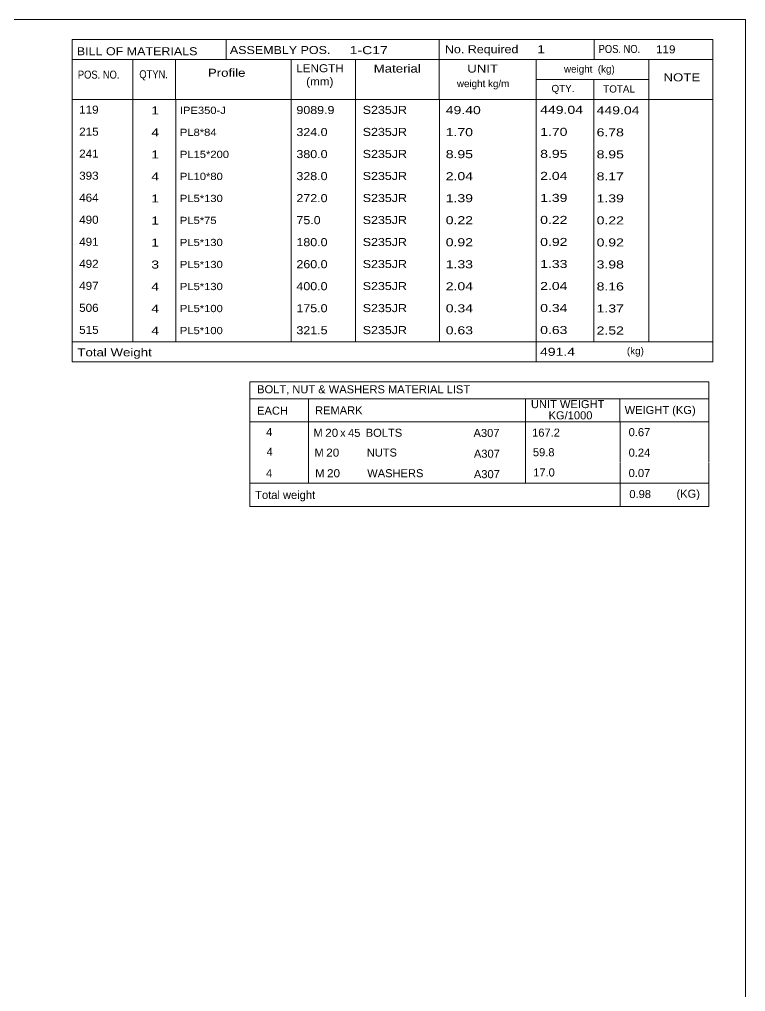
# Model space of a CAD drawing. Header units: millimetres. Extents: x 2 to 825, y 1 to 579.
# Drawn here: x 625.5 to 825, y 311.9 to 579 of the extents above; entities that cross this region are included whole.
import ezdxf

# ---------------------------------------------------------------- set-up
doc = ezdxf.new("R2010")
doc.units = ezdxf.units.MM
doc.linetypes.add('XKITLINE00', pattern=[0])
doc.layers.add('DrawingSheet', color=5, linetype='Continuous', lineweight=0)
doc.layers.add('OtherObjectType', color=7, linetype='Continuous', lineweight=0)
doc.styles.add('ARIAL_NARROW', font='ARIALN.TTF')

# ---------------------------------------------------------------- blocks, each defined once
blk = doc.blocks.new('*A114')
at = {"layer": 'DrawingSheet', "color": 5, "linetype": 'XKITLINE00', "lineweight": 0}
for p, q in [((825, 579), (5, 579)), ((825, 5), (825, 579))]:
    blk.add_line(p, q, dxfattribs=at)
blk = doc.blocks.new('*A115')
at = {"layer": 'OtherObjectType', "color": 7, "linetype": 'XKITLINE00', "lineweight": 0}
for p, q in [((688.76, 479.45), (688.75, 468.45)), ((688.76, 479.45), (814.88, 479.45)), ((814.88, 479.45), (814.88, 468.45)), ((688.75, 474.8), (814.88, 474.8)), ((704.87, 474.81), (704.87, 468.45)), ((764.57, 474.81), (764.57, 468.45)), ((790.47, 474.79), (790.47, 468.45)), ((688.76, 468.42), (688.76, 462.92)), ((688.77, 468.45), (814.88, 468.45)), ((704.92, 468.45), (704.92, 462.83)), ((764.57, 468.45), (764.57, 462.83)), ((790.5, 468.45), (790.5, 462.95)), ((814.88, 468.45), (814.88, 462.95)), ((688.79, 462.83), (688.79, 457.22)), ((704.95, 462.83), (704.95, 457.21)), ((764.57, 462.83), (764.57, 457.21)), ((790.5, 462.83), (790.5, 457.33)), ((814.88, 462.83), (814.88, 457.33)), ((688.79, 457.2), (688.79, 451.63)), ((704.95, 457.21), (704.95, 451.59)), ((764.57, 457.21), (764.57, 451.59)), ((790.5, 457.21), (790.5, 451.6)), ((814.88, 457.21), (814.88, 451.6)), ((814.88, 451.6), (688.75, 451.63)), ((688.78, 451.59), (688.78, 445.19)), ((688.85, 451.59), (814.87, 451.59)), ((790.5, 451.56), (790.5, 445.14)), ((814.87, 451.56), (814.87, 445.15)), ((688.77, 445.15), (814.87, 445.15))]:
    blk.add_line(p, q, dxfattribs=at)
at = {"layer": 'OtherObjectType', "color": 7, "style": 'ARIAL_NARROW'}
for s, width, p in [('BOLT, NUT & WASHERS MATERIAL LIST', 1.211571, (690.79, 476.29)), ('UNIT WEIGHT', 1.211571, (766.03, 472.22)), ('WEIGHT (KG)', 1.211571, (791.78, 470.6)), ('EACH', 1.211571, (690.78, 470.42)), ('REMARK', 1.211571, (706.7, 470.51)), (' KG/1000', 1.211571, (770.02, 469.13)), ('4', 1.211571, (693.26, 464.55)), ('M', 1.211571, (706.26, 464.35)), ('20', 1.275, (709.5, 464.33)), ('x', 1.211571, (713.58, 464.33)), ('45', 1.211571, (715.76, 464.32)), ('BOLTS', 1.211571, (720.63, 464.34)), ('A307', 1.211571, (750.25, 464.29)), ('167.2', 1.211571, (766.34, 464.38)), ('0.67', 1.211571, (792.87, 464.51)), ('4', 1.211571, (693.4, 459.11)), ('M', 1.211571, (706.54, 458.91)), ('20', 1.275, (709.78, 458.89)), ('NUTS', 1.211571, (720.91, 458.91)), ('A307', 1.211571, (750.35, 458.59)), ('59.8', 1.211571, (766.56, 459)), ('0.24', 1.211571, (792.87, 458.89)), ('4', 1.211571, (693.24, 453.24)), ('M', 1.211571, (706.76, 453.24)), ('20', 1.275, (710, 453.22)), ('WASHERS', 1.211571, (721.04, 453.23)), ('A307', 1.211571, (750.35, 452.97)), ('17.0', 1.211571, (766.64, 453.44)), ('0.07', 1.211571, (792.87, 453.28)), ('Total weight', 1.211571, (690.26, 447.27)), ('0.98', 1.211571, (793.07, 447.5)), ('(KG)', 1.211571, (806.02, 447.6))]:
    blk.add_text(s, height=2.2, dxfattribs=dict(at, width=width)).set_placement(p)
blk = doc.blocks.new('*A120')
at = {"layer": 'OtherObjectType', "color": 7, "linetype": 'XKITLINE00', "lineweight": 0}
for p, q in [((639.98, 573.5), (815.98, 573.5)), ((639.98, 573.5), (639.98, 562.5)), ((682.26, 573.42), (682.26, 567.87)), ((740.85, 568), (740.85, 573.5)), ((783.43, 567.96), (783.43, 573.42)), ((815.98, 568), (815.98, 573.5)), ((639.98, 568), (815.98, 568)), ((656.64, 568), (656.64, 557)), ((668.4, 567.98), (668.4, 557.03)), ((700.12, 567.99), (700.13, 557)), ((717.78, 567.98), (717.78, 557)), ((740.85, 567.98), (740.85, 557)), ((767.43, 568), (767.43, 557)), ((798.42, 568), (798.42, 557)), ((815.98, 568), (815.98, 562.5)), ((639.98, 562.5), (639.98, 557)), ((767.45, 562.52), (798.45, 562.52)), ((783.28, 562.52), (783.28, 557)), ((815.98, 562.5), (815.98, 557)), ((639.98, 557), (815.98, 557)), ((639.98, 557), (639.98, 550.95)), ((656.63, 557), (656.63, 550.95)), ((668.44, 556.99), (668.44, 550.95)), ((700.12, 557), (700.11, 550.95)), ((717.79, 557), (717.79, 550.95)), ((740.87, 557), (740.87, 550.95)), ((767.44, 557), (767.44, 550.95)), ((783.33, 556.95), (783.33, 550.95)), ((798.43, 557), (798.43, 550.95)), ((815.98, 557), (815.98, 550.95)), ((639.98, 550.95), (639.98, 544.9)), ((656.63, 550.95), (656.63, 544.9)), ((668.44, 550.94), (668.44, 544.9)), ((700.12, 550.95), (700.11, 544.9)), ((717.79, 550.95), (717.79, 544.9)), ((740.87, 550.95), (740.87, 544.9)), ((767.44, 550.95), (767.44, 544.9)), ((783.33, 550.9), (783.33, 544.9)), ((798.43, 550.95), (798.43, 544.9)), ((815.98, 550.95), (815.98, 544.9)), ((639.98, 544.9), (639.98, 538.85)), ((656.63, 544.9), (656.63, 538.85)), ((668.44, 544.89), (668.44, 538.85)), ((700.12, 544.9), (700.11, 538.85)), ((717.79, 544.9), (717.79, 538.85)), ((740.87, 544.9), (740.87, 538.85)), ((767.44, 544.9), (767.44, 538.85)), ((783.33, 544.85), (783.33, 538.85)), ((798.43, 544.9), (798.43, 538.85)), ((815.98, 544.9), (815.98, 538.85)), ((639.98, 538.85), (639.98, 532.8)), ((656.63, 538.85), (656.63, 532.8)), ((668.44, 538.84), (668.44, 532.8)), ((700.12, 538.85), (700.11, 532.8)), ((717.79, 538.85), (717.79, 532.8)), ((740.87, 538.85), (740.87, 532.8)), ((767.44, 538.85), (767.44, 532.8)), ((783.33, 538.8), (783.33, 532.8)), ((798.43, 538.85), (798.43, 532.8)), ((815.98, 538.85), (815.98, 532.8)), ((639.98, 532.8), (639.98, 526.75)), ((656.63, 532.8), (656.63, 526.75)), ((668.44, 532.79), (668.44, 526.75)), ((700.12, 532.8), (700.11, 526.75)), ((717.79, 532.8), (717.79, 526.75)), ((740.87, 532.8), (740.87, 526.75)), ((767.44, 532.8), (767.44, 526.75)), ((783.33, 532.75), (783.33, 526.75)), ((798.43, 532.8), (798.43, 526.75)), ((815.98, 532.8), (815.98, 526.75)), ((639.98, 526.75), (639.98, 520.7)), ((656.63, 526.75), (656.63, 520.7)), ((668.44, 526.74), (668.44, 520.7)), ((700.12, 526.75), (700.11, 520.7)), ((717.79, 526.75), (717.79, 520.7)), ((740.87, 526.75), (740.87, 520.7)), ((767.44, 526.75), (767.44, 520.7)), ((783.33, 526.7), (783.33, 520.7)), ((798.43, 526.75), (798.43, 520.7)), ((815.98, 526.75), (815.98, 520.7)), ((639.98, 520.7), (639.98, 514.65)), ((656.63, 520.7), (656.63, 514.65)), ((668.44, 520.69), (668.44, 514.65)), ((700.12, 520.7), (700.11, 514.65)), ((717.79, 520.7), (717.79, 514.65)), ((740.87, 520.7), (740.87, 514.65)), ((767.44, 520.7), (767.44, 514.65)), ((783.33, 520.65), (783.33, 514.65)), ((798.43, 520.7), (798.43, 514.65)), ((815.98, 520.7), (815.98, 514.65)), ((639.98, 514.65), (639.98, 508.6)), ((656.63, 514.65), (656.63, 508.6)), ((668.44, 514.64), (668.44, 508.6)), ((700.12, 514.65), (700.11, 508.6)), ((717.79, 514.65), (717.79, 508.6)), ((740.87, 514.65), (740.87, 508.6)), ((767.44, 514.65), (767.44, 508.6)), ((783.33, 514.6), (783.33, 508.6)), ((798.43, 514.65), (798.43, 508.6)), ((815.98, 514.65), (815.98, 508.6)), ((639.98, 508.6), (639.98, 502.55)), ((656.63, 508.6), (656.63, 502.55)), ((668.44, 508.59), (668.44, 502.55)), ((700.12, 508.6), (700.11, 502.55)), ((717.79, 508.6), (717.79, 502.55)), ((740.87, 508.6), (740.87, 502.55)), ((767.44, 508.6), (767.44, 502.55)), ((783.33, 508.55), (783.33, 502.55)), ((798.43, 508.6), (798.43, 502.55)), ((815.98, 508.6), (815.98, 502.55)), ((639.98, 502.55), (639.98, 496.5)), ((656.63, 502.55), (656.63, 496.5)), ((668.44, 502.54), (668.44, 496.5)), ((700.12, 502.55), (700.11, 496.5)), ((717.79, 502.55), (717.79, 496.5)), ((740.87, 502.55), (740.87, 496.5)), ((767.44, 502.55), (767.44, 496.5)), ((783.33, 502.5), (783.33, 496.5)), ((798.43, 502.55), (798.43, 496.5)), ((815.98, 502.55), (815.98, 496.5)), ((639.98, 496.5), (639.98, 490.45)), ((656.63, 496.5), (656.63, 490.45)), ((668.44, 496.49), (668.44, 490.45)), ((700.12, 496.5), (700.11, 490.45)), ((717.79, 496.5), (717.79, 490.45)), ((740.87, 496.5), (740.87, 490.45)), ((767.44, 496.5), (767.44, 490.45)), ((783.33, 496.45), (783.33, 490.45)), ((798.43, 496.5), (798.43, 490.45)), ((815.98, 496.5), (815.98, 490.45)), ((639.98, 490.45), (815.98, 490.45)), ((639.98, 490.45), (639.98, 484.95)), ((767.44, 490.45), (767.44, 484.95)), ((815.98, 490.45), (815.98, 484.95)), ((639.98, 484.95), (815.98, 484.95))]:
    blk.add_line(p, q, dxfattribs=at)
at = {"layer": 'OtherObjectType', "color": 7, "style": 'ARIAL_NARROW'}
for s, height, width, p in [('ASSEMBLY POS.', 2.2, 1.36, (683.3, 569.5)), ('1-C17', 2.2, 1.525501, (716.23, 569.46)), ('No. Required', 2.2, 1.36, (742.39, 569.72)), ('1', 2.2, 1.525501, (767.75, 569.72)), ('POS. NO.', 2.2, 1.02, (784.63, 569.79)), ('119', 2.2, 1.270501, (800.4, 569.69)), ('BILL OF MATERIALS', 2.2, 1.36, (641.25, 569.16)), ('LENGTH', 2.2, 1.275, (701.54, 564.49)), ('Material', 2.2, 1.445, (722.81, 564.41)), ('UNIT', 2.2, 1.445, (748.52, 564.4)), ('weight  (kg)', 1.98, 1.19, (775.11, 564.39)), ('POS. NO.', 2.2, 1.02, (641.53, 562.74)), ('QTYN.', 2.2, 1.02, (658.42, 562.84)), ('Profile', 2.2, 1.445, (677.26, 563.25)), ('NOTE', 2.2, 1.445, (802.44, 561.99)), ('(mm)', 2.2, 1.275, (704.26, 560.86)), ('weight kg/m', 1.98, 1.19, (745.69, 560.4)), ('QTY.', 1.98, 1.19, (771.68, 559.03)), ('TOTAL', 1.98, 1.19, (785.9, 558.91)), ('119', 2.2, 1.270501, (641.89, 553.12)), ('1', 2.2, 1.525501, (661.71, 552.91)), ('IPE350-J', 1.98, 1.355501, (669.56, 553.04)), ('9089.9', 2.2, 1.355501, (701.59, 553.01)), ('S235JR', 2.2, 1.355501, (719.81, 553.05)), ('49.40', 2.2, 1.525501, (742.62, 552.99)), ('449.04', 2.2, 1.525501, (768.57, 553.07)), ('449.04', 2.2, 1.525501, (784.08, 552.94)), ('215', 2.2, 1.270501, (641.89, 547.07)), ('4', 2.2, 1.525501, (661.71, 546.86)), ('PL8*84', 1.98, 1.355501, (669.56, 546.99)), ('324.0', 2.2, 1.355501, (701.59, 546.96)), ('S235JR', 2.2, 1.355501, (719.81, 547)), ('1.70', 2.2, 1.525501, (742.62, 546.94)), ('1.70', 2.2, 1.525501, (768.57, 547.02)), ('6.78', 2.2, 1.525501, (784.08, 546.89)), ('241', 2.2, 1.270501, (641.89, 541.02)), ('1', 2.2, 1.525501, (661.71, 540.81)), ('PL15*200', 1.98, 1.355501, (669.56, 540.94)), ('380.0', 2.2, 1.355501, (701.59, 540.91)), ('S235JR', 2.2, 1.355501, (719.81, 540.95)), ('8.95', 2.2, 1.525501, (742.62, 540.89)), ('8.95', 2.2, 1.525501, (768.57, 540.97)), ('8.95', 2.2, 1.525501, (784.08, 540.84)), ('393', 2.2, 1.270501, (641.89, 534.97)), ('4', 2.2, 1.525501, (661.71, 534.76)), ('PL10*80', 1.98, 1.355501, (669.56, 534.89)), ('328.0', 2.2, 1.355501, (701.59, 534.86)), ('S235JR', 2.2, 1.355501, (719.81, 534.9)), ('2.04', 2.2, 1.525501, (742.62, 534.84)), ('2.04', 2.2, 1.525501, (768.57, 534.92)), ('8.17', 2.2, 1.525501, (784.08, 534.79)), ('464', 2.2, 1.270501, (641.89, 528.92)), ('1', 2.2, 1.525501, (661.71, 528.71)), ('PL5*130', 1.98, 1.355501, (669.56, 528.84)), ('272.0', 2.2, 1.355501, (701.59, 528.81)), ('S235JR', 2.2, 1.355501, (719.81, 528.85)), ('1.39', 2.2, 1.525501, (742.62, 528.79)), ('1.39', 2.2, 1.525501, (768.57, 528.87)), ('1.39', 2.2, 1.525501, (784.08, 528.74)), ('490', 2.2, 1.270501, (641.89, 522.87)), ('1', 2.2, 1.525501, (661.71, 522.66)), ('PL5*75', 1.98, 1.355501, (669.56, 522.79)), ('75.0', 2.2, 1.355501, (701.59, 522.76)), ('S235JR', 2.2, 1.355501, (719.81, 522.8)), ('0.22', 2.2, 1.525501, (742.62, 522.74)), ('0.22', 2.2, 1.525501, (768.57, 522.82)), ('0.22', 2.2, 1.525501, (784.08, 522.69)), ('491', 2.2, 1.270501, (641.89, 516.82)), ('1', 2.2, 1.525501, (661.71, 516.61)), ('PL5*130', 1.98, 1.355501, (669.56, 516.74)), ('180.0', 2.2, 1.355501, (701.59, 516.71)), ('S235JR', 2.2, 1.355501, (719.81, 516.75)), ('0.92', 2.2, 1.525501, (742.62, 516.69)), ('0.92', 2.2, 1.525501, (768.57, 516.77)), ('0.92', 2.2, 1.525501, (784.08, 516.64)), ('492', 2.2, 1.270501, (641.89, 510.77)), ('260.0', 2.2, 1.355501, (701.59, 510.66)), ('S235JR', 2.2, 1.355501, (719.81, 510.7)), ('1.33', 2.2, 1.525501, (742.62, 510.64)), ('1.33', 2.2, 1.525501, (768.57, 510.72)), ('3.98', 2.2, 1.525501, (784.08, 510.59)), ('3', 2.2, 1.525501, (661.71, 510.56)), ('PL5*130', 1.98, 1.355501, (669.56, 510.69)), ('497', 2.2, 1.270501, (641.89, 504.72)), ('4', 2.2, 1.525501, (661.71, 504.51)), ('PL5*130', 1.98, 1.355501, (669.56, 504.64)), ('400.0', 2.2, 1.355501, (701.59, 504.61)), ('S235JR', 2.2, 1.355501, (719.81, 504.65)), ('2.04', 2.2, 1.525501, (742.62, 504.59)), ('2.04', 2.2, 1.525501, (768.57, 504.67)), ('8.16', 2.2, 1.525501, (784.08, 504.54)), ('506', 2.2, 1.270501, (641.89, 498.67)), ('4', 2.2, 1.525501, (661.71, 498.46)), ('PL5*100', 1.98, 1.355501, (669.56, 498.59)), ('175.0', 2.2, 1.355501, (701.59, 498.56)), ('S235JR', 2.2, 1.355501, (719.81, 498.6)), ('0.34', 2.2, 1.525501, (742.62, 498.54)), ('0.34', 2.2, 1.525501, (768.57, 498.62)), ('1.37', 2.2, 1.525501, (784.08, 498.49)), ('515', 2.2, 1.270501, (641.89, 492.62)), ('4', 2.2, 1.525501, (661.71, 492.41)), ('PL5*100', 1.98, 1.355501, (669.56, 492.54)), ('321.5', 2.2, 1.355501, (701.59, 492.51)), ('S235JR', 2.2, 1.355501, (719.81, 492.55)), ('0.63', 2.2, 1.525501, (742.62, 492.49)), ('0.63', 2.2, 1.525501, (768.57, 492.57)), ('2.52', 2.2, 1.525501, (784.08, 492.44)), ('491.4', 2.2, 1.525501, (768.52, 486.59)), ('(kg)', 1.98, 1.19, (792.4, 486.96)), ('Total Weight', 2.2, 1.445, (641.4, 486.44))]:
    blk.add_text(s, height=height, dxfattribs=dict(at, width=width)).set_placement(p)

msp = doc.modelspace()

# ---------------------------------------------------------------- block references
at = {"lineweight": 0}
for name in ['*A114', '*A120', '*A115']:
    msp.add_blockref(name, (0, 0), dxfattribs=at)

doc.saveas('drawing.dxf')
